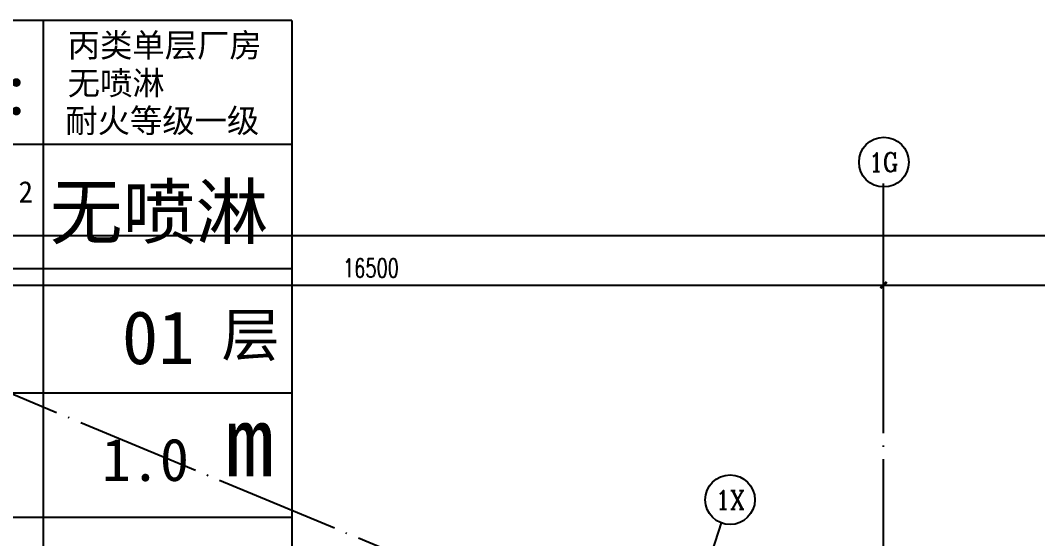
# Model space of a CAD drawing. Extents: x -821772 to -21949, y 506164 to 1049594.
# Drawn here: x -240847 to -224474, y 835766 to 844108 of the extents above; entities that cross this region are included whole.
import ezdxf
from ezdxf.enums import TextEntityAlignment as Align
from ezdxf.xclip import XClip

# ---------------------------------------------------------------- set-up
doc = ezdxf.new("R2010")
doc.units = 0
doc.header["$LTSCALE"] = 1000
doc.header["$MEASUREMENT"] = 0
doc.header["$XCLIPFRAME"] = 2
doc.linetypes.add('10平面20250807_t3$0$DOTE', pattern=[2.42, 2, -0.2, 0.02, -0.2])
doc.layers.get('Defpoints').update_dxf_attribs({"color": 210})
for name, color, linetype in [('10平面20250807_t3$0$A-AXIS-D', 8, 'Continuous'), ('10平面20250807_t3$0$A-AXIS-DOTE', 8, '10平面20250807_t3$0$DOTE'), ('10平面20250807_t3$0$AS-WALL', 8, 'Continuous'), ('10平面20250807_t3$0$PUB_TEXT', 8, 'Continuous'), ('SPACE', 7, 'Continuous')]:
    doc.layers.add(name, color=color, linetype=linetype)
doc.styles.add('10平面20250807_t3$0$_TCH_AXIS', font='COMPLEX', dxfattribs={"bigfont": 'GBCBIG'})
doc.styles.add('10平面20250807_t3$0$_TCH_DIM_T3', font='SIMPLEX', dxfattribs={"width": 0.705882, "bigfont": 'GBCBIG'})
doc.styles.add('分区$0$黑体', font='')
doc.styles.get('分区$0$黑体').set_extended_font_data('SimHei')
doc.dimstyles.new('10平面20250807_t3$0$_TCH_ARCH&&100', dxfattribs={"dimtxt": 297.5, "dimasz": 100, "dimexe": 100, "dimexo": 100, "dimgap": 126.25, "dimtad": 1, "dimdec": 0, "dimzin": 0, "dimdsep": 46, "dimtxsty": '10平面20250807_t3$0$_TCH_DIM_T3', "dimblk": '10平面20250807_t3$0$_ArchTick', "dimcen": 0.09, "dimclrt": 7, "dimazin": 2, "dimtfac": 1, "dimtdec": 0, "dimtix": 1, "dimtmove": 2, "dimatfit": 3, "dimfxl": 0, "dimtolj": 1, "dimtzin": 0, "dimarcsym": 0})

# ---------------------------------------------------------------- blocks, each defined once
blk = doc.blocks.new('121342115423wertwert')
for p, q in [((2781585, 1931579), (2781585, 1921579)), ((2785585, 1931579), (2785585, 1921579))]:
    blk.add_line(p, q)
for points in [[(2785585, 1931579), (2764085, 1931579)], [(2785585, 1929579), (2764085, 1929579)], [(2785585, 1927579), (2764085, 1927579)], [(2785585, 1925579), (2764085, 1925579)], [(2785585, 1923579), (2764085, 1923579)]]:
    blk.add_lwpolyline(points)
at = {"style": '分区$0$黑体'}
for s, height, p in [('防火分区性质：', 686.6, (2775298, 1930053)), ('2', 344, (2781186, 1928647)), ('层', 687, (2784454, 1926176)), ('m', 1144, (2784513, 1924241))]:
    blk.add_text(s, height=height, dxfattribs=at).set_placement(p)
at = {"layer": 'SPACE', "color": 4, "style": '分区$0$黑体'}
blk.add_text('1.0', height=686.6, dxfattribs=at).set_placement((2782528, 1924165))
blk = doc.blocks.new('10平面20250807_t3$0$_ArchTick')
at = {"color": 0, "linetype": 'ByBlock', "const_width": 0.4}
blk.add_lwpolyline([(-0.5, -0.5), (0.5, 0.5)], dxfattribs=at)
blk = doc.blocks.new('*D9892')
at = {"layer": '10平面20250807_t3$0$A-AXIS-D', "color": 0, "lineweight": -2}
for p, q in [((-22718, 34220), (-22718, 35127)), ((-6218, 34220), (-6218, 35127)), ((-22718, 35027), (-6218, 35027))]:
    blk.add_line(p, q, dxfattribs=at)
at = {"layer": 'Defpoints', "color": 0}
for p in [(-6218, 35027), (-22718, 34120), (-6218, 34120)]:
    blk.add_point(p, dxfattribs=at)
at = {"layer": '10平面20250807_t3$0$A-AXIS-D', "color": 0, "lineweight": -2, "xscale": 100, "yscale": 100, "zscale": 100, "rotation": 180}
blk.add_blockref('10平面20250807_t3$0$_ArchTick', (-22718, 35027), dxfattribs=at)
at = {"layer": '10平面20250807_t3$0$A-AXIS-D', "color": 0, "lineweight": -2, "xscale": 100, "yscale": 100, "zscale": 100}
blk.add_blockref('10平面20250807_t3$0$_ArchTick', (-6218, 35027), dxfattribs=at)
at = {"layer": '10平面20250807_t3$0$A-AXIS-D', "color": 7, "insert": (-14468, 35302), "char_height": 297.5, "attachment_point": 5, "style": '10平面20250807_t3$0$_TCH_DIM_T3'}
blk.add_mtext('\\A1;16500', dxfattribs=at)
blk = doc.blocks.new('*D9893')
at = {"layer": '10平面20250807_t3$0$A-AXIS-D', "color": 0, "lineweight": -2}
for p, q in [((-6218, 34220), (-6218, 35127)), ((10282, 34220), (10282, 35127)), ((-6218, 35027), (10282, 35027))]:
    blk.add_line(p, q, dxfattribs=at)
at = {"layer": 'Defpoints', "color": 0}
for p in [(10282, 35027), (-6218, 34120), (10282, 34120)]:
    blk.add_point(p, dxfattribs=at)
at = {"layer": '10平面20250807_t3$0$A-AXIS-D', "color": 0, "lineweight": -2, "xscale": 100, "yscale": 100, "zscale": 100, "rotation": 180}
blk.add_blockref('10平面20250807_t3$0$_ArchTick', (-6218, 35027), dxfattribs=at)
at = {"layer": '10平面20250807_t3$0$A-AXIS-D', "color": 0, "lineweight": -2, "xscale": 100, "yscale": 100, "zscale": 100}
blk.add_blockref('10平面20250807_t3$0$_ArchTick', (10282, 35027), dxfattribs=at)
at = {"layer": '10平面20250807_t3$0$A-AXIS-D', "color": 7, "insert": (2032, 35302), "char_height": 297.5, "attachment_point": 5, "style": '10平面20250807_t3$0$_TCH_DIM_T3'}
blk.add_mtext('\\A1;16500', dxfattribs=at)
blk = doc.blocks.new('*D10004')
at = {"layer": '10平面20250807_t3$0$A-AXIS-D', "color": 0, "lineweight": -2}
for p, q in [((-33818, 34320), (-33818, 35927)), ((92682, 34320), (92682, 35927)), ((-33818, 35827), (92682, 35827))]:
    blk.add_line(p, q, dxfattribs=at)
at = {"layer": 'Defpoints', "color": 0}
for p in [(92682, 35827), (-33818, 34220), (92682, 34220)]:
    blk.add_point(p, dxfattribs=at)
at = {"layer": '10平面20250807_t3$0$A-AXIS-D', "color": 0, "lineweight": -2, "xscale": 100, "yscale": 100, "zscale": 100, "rotation": 180}
blk.add_blockref('10平面20250807_t3$0$_ArchTick', (-33818, 35827), dxfattribs=at)
at = {"layer": '10平面20250807_t3$0$A-AXIS-D', "color": 0, "lineweight": -2, "xscale": 100, "yscale": 100, "zscale": 100}
blk.add_blockref('10平面20250807_t3$0$_ArchTick', (92682, 35827), dxfattribs=at)
at = {"layer": '10平面20250807_t3$0$A-AXIS-D', "color": 7, "insert": (29432, 36102), "char_height": 297.5, "attachment_point": 5, "style": '10平面20250807_t3$0$_TCH_DIM_T3'}
blk.add_mtext('\\A1;126500', dxfattribs=at)
blk = doc.blocks.new('10平面20250807_t3$0$dote')
at = {"layer": '10平面20250807_t3$0$A-AXIS-D'}
for centre in [(-6212.7, 37006.1), (-8688.5, 31572.4)]:
    blk.add_circle(centre, 400, dxfattribs=at)
at = {"layer": '10平面20250807_t3$0$A-AXIS-DOTE'}
blk.add_line((-6217.8, -68993.9), (-6217.8, 36662.3), dxfattribs=at)
at = {"layer": '10平面20250807_t3$0$A-AXIS-DOTE', "ltscale": 2}
blk.add_lwpolyline([(-35305.3, -50417.4), (-8818.8, 31214.7)], dxfattribs=at)
at = {"layer": '10平面20250807_t3$0$PUB_TEXT', "style": '10平面20250807_t3$0$_TCH_AXIS'}
for s, p, p2 in [('1G', (-6448.9, 36855.8), (-5976.5, 36855.8)), ('1X', (-8924.7, 31422.1), (-8452.3, 31422.1))]:
    blk.add_text(s, height=300.65, dxfattribs=at).set_placement(p, p2, align=Align.FIT)
at = {"layer": '10平面20250807_t3$0$A-AXIS-D'}
for base, p1, p2, picture, middle in [((92682.2, 35826.7), (-33817.8, 34220), (92682.2, 34220), '*D10004', (29432.2, 36101.7)), ((-6217.8, 35026.7), (-22717.8, 34120), (-6217.8, 34120), '*D9892', (-14467.8, 35301.7)), ((10282.2, 35026.7), (-6217.8, 34120), (10282.2, 34120), '*D9893', (2032.2, 35301.7))]:
    dim = blk.add_linear_dim(base=base, p1=p1, p2=p2, angle=0, dimstyle='10平面20250807_t3$0$_TCH_ARCH&&100', override={"dimgap": 0}, dxfattribs=at)
    dim.commit()
    dim.dimension.update_dxf_attribs({"geometry": picture, "text_midpoint": middle, "dimtype": 129})
blk = doc.blocks.new('10平面20250807_t3')
at = {"layer": '10平面20250807_t3$0$A-AXIS-DOTE'}
blk.add_line((-226854.2, 832220), (-242565.8, 838750), dxfattribs=at)
at = {"layer": '10平面20250807_t3$0$AS-WALL'}
blk.add_blockref('10平面20250807_t3$0$dote', (-220736.4, 804820), dxfattribs=at)

msp = doc.modelspace()

# ---------------------------------------------------------------- block references
at = {"ltscale": 100}
ref = msp.add_blockref('10平面20250807_t3', (0, 0), dxfattribs=at)
XClip(ref).set_block_clipping_path([(-386212.6353242097, 506163.79756496), (-21948.7593967821, 884998.2285294847)])

# ---------------------------------------------------------------- next in the draw order: block references
at = {"layer": 'SPACE', "color": 4}
msp.add_blockref('121342115423wertwert', (-3022062.5, -1087471.1), dxfattribs=at)

# ---------------------------------------------------------------- next in the draw order: texts
at = {"layer": 'SPACE', "color": 4, "style": '分区$0$黑体'}
for s, height, p in [('丙类单层厂房', 381.44, (-240084.5, 843517.3)), ('无喷淋', 381.44, (-240084.5, 842908.3)), ('耐火等级一级', 381.44, (-240123.3, 842302.5)), ('无喷淋', 859.44, (-240372.4, 840597.9)), ('01', 859.44, (-239212.3, 838574.6))]:
    msp.add_text(s, height=height, dxfattribs=at).set_placement(p)

doc.saveas('drawing.dxf')
